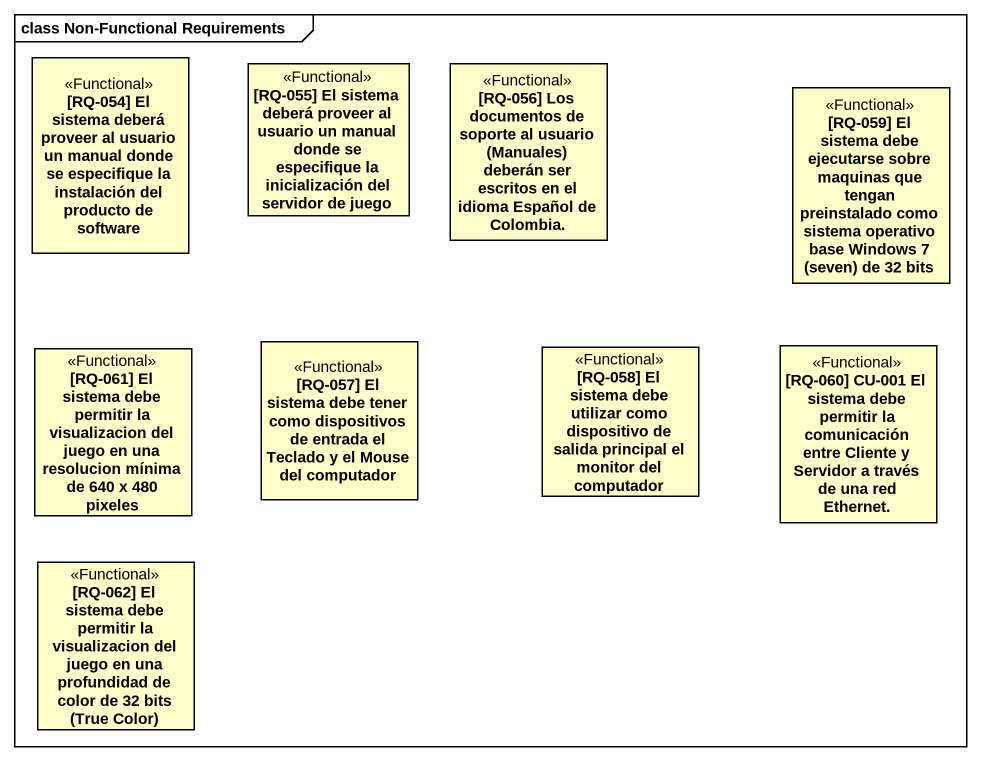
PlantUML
@startuml
mainframe class Non-Functional Requirements
hide circle
hide empty members
class "[RQ-054] El sistema deberá proveer al usuario un manual donde se especifique la instalación del producto de software" as RQ_054_El_sistema_deberá <<Functional>>
class "[RQ-055] El sistema deberá proveer al usuario un manual donde se especifique la inicialización del servidor de juego" as RQ_055_El_sistema_deberá <<Functional>>
class "[RQ-056] Los documentos de soporte al usuario (Manuales) deberán ser escritos en el idioma Español de Colombia." as RQ_056_Los_documentos_de <<Functional>>
class "[RQ-059] El sistema debe ejecutarse sobre maquinas que tengan preinstalado como sistema operativo base Windows 7 (seven) de 32 bits" as RQ_059_El_sistema_debe <<Functional>>
class "[RQ-061] El sistema debe permitir la visualizacion del juego en una resolucion mínima de 640 x 480 pixeles" as RQ_061_El_sistema_debe <<Functional>>
class "[RQ-057] El sistema debe tener como dispositivos de entrada el Teclado y el Mouse del computador" as RQ_057_El_sistema_debe <<Functional>>
class "[RQ-058] El sistema debe utilizar como dispositivo de salida principal el monitor del computador" as RQ_058_El_sistema_debe <<Functional>>
class "[RQ-060] CU-001 El sistema debe permitir la comunicación entre Cliente y Servidor a través de una red Ethernet." as RQ_060_CU_001_El_sistema <<Functional>>
class "[RQ-062] El sistema debe permitir la visualizacion del juego en una profundidad de color de 32 bits (True Color)" as RQ_062_El_sistema_debe <<Functional>>
@enduml
